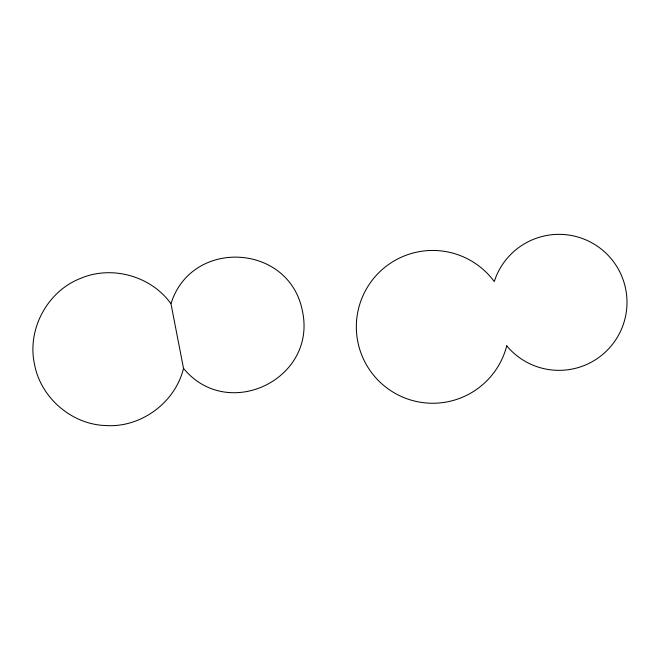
<?xml version="1.0" encoding="UTF-8"?>
<svg xmlns="http://www.w3.org/2000/svg" width="660" height="660" viewBox="0 0 660 660"><rect width="100%" height="100%" fill="white"/><g stroke="black" fill="none" stroke-linecap="round" stroke-linejoin="round"><path stroke-width="0.99" d="M183.538 368.371C227.774 422.466 317.435 378.997 302.363 310.761C289.121 243.185 191.342 237.963 170.973 303.74L183.505 368.329C175.279 402.608 140.951 427.886 105.773 425.56C71.643 424.471 40.623 397.757 34.477 364.155C26.911 329.497 47.149 291.563 80.157 278.553C111.482 264.949 150.942 275.839 170.857 303.584M506.74 345.823A76.395 76.395 0 0 1 397.485 394.63A76.395 76.395 0 0 1 374.698 277.167A76.395 76.395 0 0 1 494.266 281.572L495.924 276.928A68.005 68.005 0 0 1 594.396 244.291A68.005 68.005 0 0 1 610.483 346.772A68.005 68.005 0 0 1 506.74 345.865"/></g></svg>
